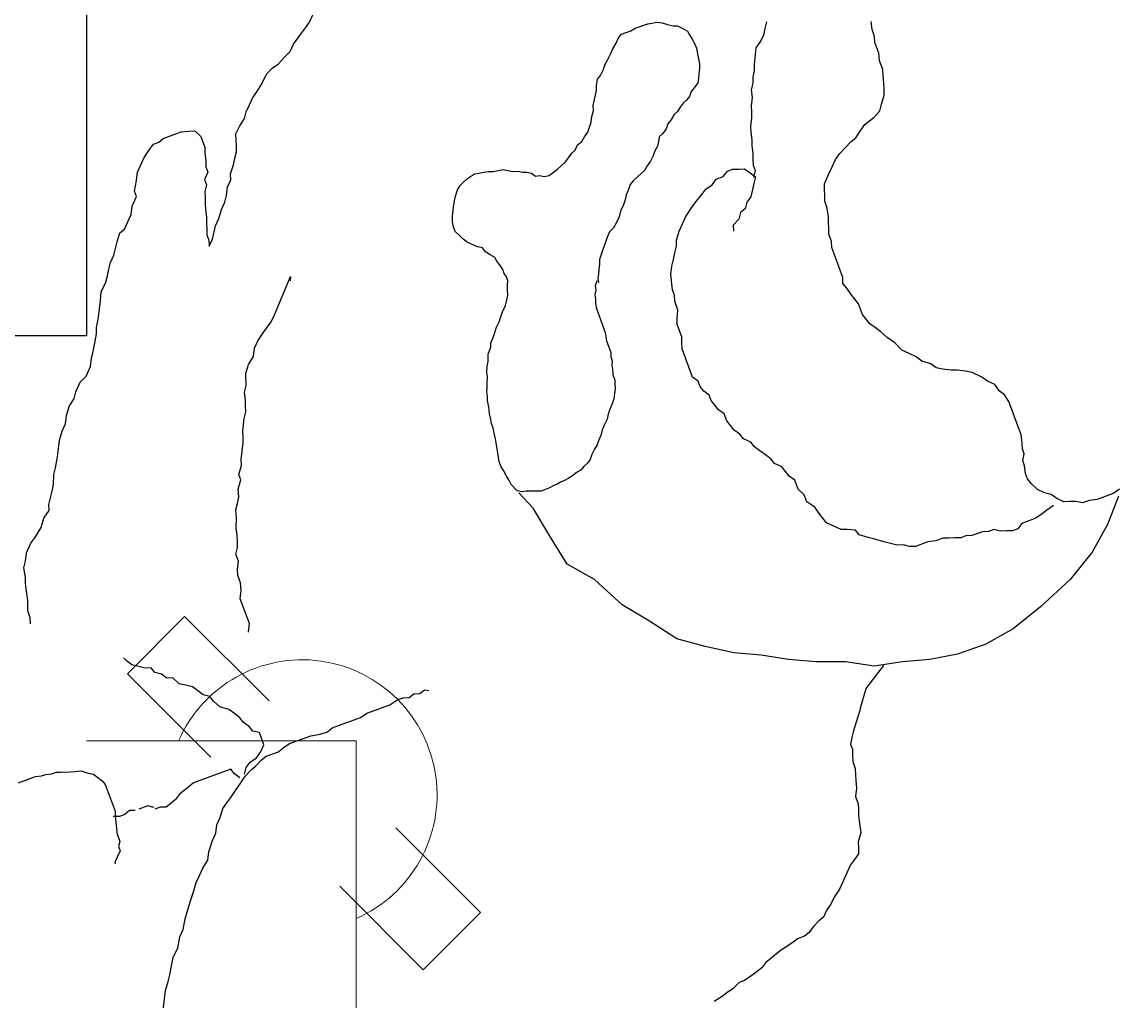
# Model space of a CAD drawing. Header units: millimetres. Extents: x 33350 to 35310, y -217097 to -211540.
# Drawn here: x 33736.11 to 33776.79, y -213993.74 to -213957.46 of the extents above; entities that cross this region are included whole.
import ezdxf
from ezdxf.enums import TextEntityAlignment as Align

# ---------------------------------------------------------------- set-up
doc = ezdxf.new("R2010")
doc.units = ezdxf.units.MM
doc.header["$LTSCALE"] = 60
doc.header["$MEASUREMENT"] = 0
doc.linetypes.add('DASHED', pattern=[0.75, 0.5, -0.25])
doc.linetypes.add('HIDDEN', pattern=[0.375, 0.25, -0.125])
for name, color, linetype, lineweight in [('-DWG_ANA', 7, 'Continuous', 0), ('-DWG_DETAY1', 7, 'Continuous', 25), ('-DWG_DETAY2', 7, 'Continuous', 15), ('NO', 7, 'Continuous', 0), ('PLAN', 253, 'Continuous', 0)]:
    doc.layers.add(name, color=color, linetype=linetype, lineweight=lineweight)
doc.layers.add('BL-H', color=210, linetype='Continuous')
doc.styles.add('ROMANS', font='ROMANSTW.SHX', dxfattribs={"width": 0.8})

# ---------------------------------------------------------------- blocks, each defined once
blk = doc.blocks.new('amk200')
at = {"layer": '-DWG_ANA', "color": 0}
blk.add_lwpolyline([(0, -5), (0, -6), (0, -15), (50, -15), (50, -6), (50, -5)], dxfattribs=at)
at = {"layer": '-DWG_DETAY2', "color": 0, "linetype": 'HIDDEN'}
for points in [[(49.391, -9.609), (52.485, -6.515), (54.607, -8.636), (51.474, -11.768)], [(44.609, -14.391), (41.515, -17.485), (43.636, -19.607), (46.768, -16.474)]]:
    blk.add_lwpolyline(points, dxfattribs=at)
at = {"layer": '-DWG_DETAY2', "color": 0}
blk.add_arc((48, -13), 5, 203.5782, 66.4218, dxfattribs=at)
at = {"layer": 'NO', "linetype": 'Continuous', "style": 'ROMANS', "width": 0.8}
blk.add_attdef('NO', text='', height=10, dxfattribs=at).set_placement((25, -28), align=Align.MIDDLE)
blk = doc.blocks.new('T_C')
at = {"layer": '-DWG_DETAY1', "color": 0, "linetype": 'DASHED'}
for p, q in [((5, -4), (5, 12)), ((45, 12), (45, -4))]:
    blk.add_line(p, q, dxfattribs=at)
at = {"layer": '-DWG_DETAY1', "color": 0, "linetype": 'Continuous'}
blk.add_line((45, -4), (5, -4), dxfattribs=at)
blk = doc.blocks.new('TM4198R')
at = {"layer": 'PLAN', "color": 0, "linetype": 'Continuous'}
blk.add_blockref('T_C', (140, -81), dxfattribs=at)
at = {"layer": 'NO', "linetype": 'Continuous', "style": 'ROMANS', "width": 0.8}
blk.add_attdef('NO', text='', height=10, dxfattribs=at).set_placement((168, -66), align=Align.MIDDLE)
blk = doc.blocks.new('İNSAN-1')
for p, q in [((-8.893, 30.385), (-9.95, 29.979)), ((-8.803, 30.191), (-9.02, 29.6)), ((-8.641, 30.429), (-8.803, 30.191)), ((-9.95, 29.979), (-10.967, 29.41)), ((-10.967, 29.41), (-11.983, 28.597)), ((-9.051, 29.314), (-9.148, 29.051)), ((-9.02, 29.6), (-9.051, 29.314)), ((-9.148, 29.051), (-9.089, 28.806)), ((-11.983, 28.597), (-12.999, 27.5)), ((-9.096, 28.585), (-9.102, 28.364)), ((-9.089, 28.806), (-9.096, 28.585)), ((-9.102, 28.364), (-8.978, 28.095)), ((-8.978, 28.095), (-8.829, 27.891)), ((-9.41, 27.732), (-9.548, 27.56)), ((-9.247, 27.971), (-9.41, 27.732)), ((-8.829, 27.891), (-8.771, 27.646)), ((-12.999, 27.5), (-13.812, 26.484)), ((-9.71, 27.321), (-9.903, 26.797)), ((-9.548, 27.56), (-9.71, 27.321)), ((-8.771, 27.646), (-8.646, 27.377)), ((-8.646, 27.377), (-8.432, 27.149)), ((-8.432, 27.149), (-8.259, 27.011)), ((-8.259, 27.011), (-8.062, 26.938)), ((-8.062, 26.938), (-7.776, 26.907)), ((-7.776, 26.907), (-7.579, 26.835)), ((-7.579, 26.835), (-7.333, 26.893)), ((-7.333, 26.893), (-7.136, 26.821)), ((-13.812, 26.484), (-14.381, 25.469)), ((-10.179, 26.451), (-10.186, 26.23)), ((-10.107, 26.648), (-10.179, 26.451)), ((-9.903, 26.797), (-10.107, 26.648)), ((-7.136, 26.821), (-6.915, 26.814)), ((-6.915, 26.814), (-6.629, 26.783)), ((-6.629, 26.783), (-5.382, 26.324)), ((-10.186, 26.23), (-10.193, 26.009)), ((-5.382, 26.324), (-5.143, 26.162)), ((-5.143, 26.162), (-4.995, 25.958)), ((-10.134, 25.764), (-10.207, 25.567)), ((-10.193, 26.009), (-10.134, 25.764)), ((-4.995, 25.958), (-4.756, 25.796)), ((-4.756, 25.796), (-4.632, 25.526)), ((-14.381, 25.469), (-14.747, 24.412)), ((-10.213, 25.346), (-10.358, 24.953)), ((-10.207, 25.567), (-10.213, 25.346)), ((-4.632, 25.526), (-4.483, 25.323)), ((-4.483, 25.323), (-4.317, 24.964)), ((-10.358, 24.953), (-10.365, 24.732)), ((-4.317, 24.964), (-4.258, 24.719)), ((-14.747, 24.412), (-14.951, 23.396)), ((-10.438, 24.535), (-10.444, 24.314)), ((-10.365, 24.732), (-10.438, 24.535)), ((-4.258, 24.719), (-4.224, 24.408)), ((-4.224, 24.408), (-4.23, 24.187)), ((-10.451, 24.093), (-10.458, 23.872)), ((-10.444, 24.314), (-10.451, 24.093)), ((-4.23, 24.187), (-4.196, 23.876)), ((-10.555, 23.61), (-10.586, 23.323)), ((-10.458, 23.872), (-10.555, 23.61)), ((-4.196, 23.876), (-4.137, 23.631)), ((-4.137, 23.631), (-3.988, 23.427)), ((-14.951, 23.396), (-15.032, 22.381)), ((-10.586, 23.323), (-10.755, 22.864)), ((-3.988, 23.427), (-3.888, 23.092)), ((-10.755, 22.864), (-10.761, 22.643)), ((-3.888, 23.092), (-3.739, 22.889)), ((-3.739, 22.889), (-3.615, 22.619)), ((-15.032, 22.381), (-15.194, 21.324)), ((-10.761, 22.643), (-10.703, 22.398)), ((-10.703, 22.398), (-10.709, 22.177)), ((-3.615, 22.619), (-3.491, 22.35)), ((-10.709, 22.177), (-10.651, 21.932)), ((-3.491, 22.35), (-3.211, 22.098)), ((-3.211, 22.098), (-3.021, 21.805)), ((-16.018, 21.033), (-15.175, 21.688)), ((-10.651, 21.932), (-10.592, 21.686)), ((-10.592, 21.686), (-10.491, 21.352)), ((-3.021, 21.805), (-2.806, 21.577)), ((-2.806, 21.577), (-2.658, 21.373)), ((5.38, 21.543), (5.625, 21.602)), ((5.625, 21.602), (5.96, 21.702)), ((5.96, 21.702), (6.181, 21.695)), ((6.181, 21.695), (6.402, 21.688)), ((6.402, 21.688), (6.689, 21.657)), ((6.689, 21.657), (6.91, 21.65)), ((6.91, 21.65), (7.238, 21.529)), ((-15.194, 21.324), (-15.032, 20.268)), ((-10.491, 21.352), (-10.433, 21.106)), ((-2.658, 21.373), (-2.509, 21.169)), ((-2.509, 21.169), (-2.164, 20.893)), ((4.876, 20.984), (5.014, 21.156)), ((5.014, 21.156), (5.152, 21.329)), ((5.152, 21.329), (5.38, 21.543)), ((7.238, 21.529), (7.525, 21.498)), ((7.525, 21.498), (7.919, 21.353)), ((7.919, 21.353), (8.14, 21.346)), ((8.14, 21.346), (8.402, 21.25)), ((8.402, 21.25), (8.689, 21.219)), ((-22.15, 20.75), (-22.353, 20.601)), ((-21.929, 20.743), (-22.15, 20.75)), ((-21.373, 20.836), (-21.708, 20.736)), ((-21.02, 20.781), (-21.373, 20.836)), ((-20.733, 20.75), (-21.02, 20.781)), ((-20.512, 20.743), (-20.733, 20.75)), ((-16.753, 20.816), (-17.597, 20.564)), ((-16.741, 20.818), (-16.018, 21.033)), ((-10.433, 21.106), (-10.332, 20.771)), ((-10.332, 20.771), (-10.16, 20.633)), ((-2.164, 20.893), (-1.77, 20.748)), ((-1.77, 20.748), (-1.597, 20.61)), ((4.379, 20.645), (4.672, 20.835)), ((4.672, 20.835), (4.876, 20.984)), ((-22.557, 20.453), (-22.826, 20.328)), ((-22.353, 20.601), (-22.557, 20.453)), ((-21.708, 20.736), (-21.929, 20.743)), ((-20.291, 20.736), (-20.512, 20.743)), ((-20.029, 20.64), (-20.291, 20.736)), ((-19.718, 20.674), (-20.029, 20.64)), ((-19.431, 20.643), (-19.718, 20.674)), ((-19.21, 20.636), (-19.431, 20.643)), ((-18.989, 20.629), (-19.21, 20.636)), ((-18.727, 20.533), (-18.989, 20.629)), ((-18.506, 20.526), (-18.727, 20.533)), ((-18.284, 20.519), (-18.506, 20.526)), ((-18.088, 20.446), (-18.284, 20.519)), ((-17.842, 20.505), (-18.088, 20.446)), ((-17.597, 20.564), (-17.842, 20.505)), ((-10.16, 20.633), (-10.125, 20.323)), ((-1.597, 20.61), (-1.424, 20.472)), ((-1.424, 20.472), (-1.186, 20.31)), ((4.013, 20.258), (4.241, 20.472)), ((4.241, 20.472), (4.379, 20.645)), ((-23.455, 20.038), (-23.749, 19.848)), ((-23.186, 20.163), (-23.455, 20.038)), ((-22.826, 20.328), (-23.186, 20.163)), ((-15.032, 20.268), (-15.032, 19.171)), ((-10.125, 20.323), (-10.132, 20.102)), ((-10.132, 20.102), (-10.007, 19.832)), ((-1.186, 20.31), (-1.013, 20.172)), ((-1.013, 20.172), (-0.792, 20.165)), ((-0.792, 20.165), (0.324, 19.754)), ((3.581, 19.896), (3.785, 20.044)), ((3.785, 20.044), (4.013, 20.258)), ((-24.222, 19.576), (-24.491, 19.451)), ((-24.018, 19.724), (-24.222, 19.576)), ((-23.749, 19.848), (-24.018, 19.724)), ((-10.007, 19.832), (-9.883, 19.563)), ((-9.883, 19.563), (-9.71, 19.425)), ((0.324, 19.754), (0.545, 19.747)), ((0.545, 19.747), (0.808, 19.65)), ((0.808, 19.65), (1.029, 19.643)), ((1.029, 19.643), (1.25, 19.637)), ((1.25, 19.637), (1.471, 19.63)), ((1.471, 19.63), (1.823, 19.575)), ((1.823, 19.575), (2.02, 19.502)), ((2.683, 19.481), (3.042, 19.647)), ((3.042, 19.647), (3.312, 19.771)), ((3.312, 19.771), (3.581, 19.896)), ((-24.629, 19.279), (-24.857, 19.065)), ((-24.491, 19.451), (-24.629, 19.279)), ((-15.032, 19.171), (-14.951, 18.155)), ((-9.71, 19.425), (-9.537, 19.287)), ((-9.537, 19.287), (-9.299, 19.125)), ((-9.299, 19.125), (-9.109, 18.831)), ((2.02, 19.502), (2.241, 19.495)), ((2.241, 19.495), (2.462, 19.488)), ((2.462, 19.488), (2.683, 19.481)), ((-25.199, 18.743), (-25.295, 18.481)), ((-25.061, 18.916), (-25.199, 18.743)), ((-24.857, 19.065), (-25.061, 18.916)), ((-9.109, 18.831), (-8.846, 18.735)), ((-8.846, 18.735), (-8.632, 18.507)), ((-25.433, 18.308), (-25.596, 18.07)), ((-25.295, 18.481), (-25.433, 18.308)), ((-8.632, 18.507), (-8.304, 18.386)), ((-8.304, 18.386), (-8.155, 18.182)), ((-25.596, 18.07), (-25.758, 17.832)), ((-14.951, 18.155), (-14.788, 17.139)), ((-8.155, 18.182), (-7.982, 18.044)), ((-7.982, 18.044), (-7.81, 17.906)), ((-7.81, 17.906), (-7.685, 17.637)), ((-25.896, 17.659), (-26.034, 17.487)), ((-25.758, 17.832), (-25.896, 17.659)), ((-7.685, 17.637), (-7.512, 17.499)), ((-7.512, 17.499), (-7.364, 17.295)), ((-26.376, 17.165), (-26.514, 16.993)), ((-26.172, 17.314), (-26.376, 17.165)), ((-26.034, 17.487), (-26.172, 17.314)), ((-14.788, 17.139), (-14.707, 16.123)), ((-7.364, 17.295), (-7.215, 17.091)), ((-7.215, 17.091), (-7.067, 16.887)), ((7.717, 16.958), (7.921, 17.106)), ((7.921, 17.106), (8.19, 17.231)), ((8.19, 17.231), (8.435, 17.289)), ((8.435, 17.289), (8.68, 17.348)), ((-26.676, 16.755), (-26.838, 16.516)), ((-26.514, 16.993), (-26.676, 16.755)), ((-7.067, 16.887), (-6.894, 16.749)), ((-6.894, 16.749), (-6.769, 16.48)), ((2.201, 16.754), (1.997, 16.605)), ((2.691, 16.871), (2.201, 16.754)), ((2.936, 16.93), (2.691, 16.871)), ((2.912, 16.864), (3.157, 16.923)), ((3.085, 16.726), (2.936, 16.93)), ((3.234, 16.522), (3.085, 16.726)), ((3.157, 16.923), (3.354, 16.85)), ((3.354, 16.85), (3.575, 16.844)), ((3.575, 16.844), (3.797, 16.837)), ((3.797, 16.837), (4.083, 16.806)), ((4.083, 16.806), (4.304, 16.799)), ((4.304, 16.799), (4.591, 16.768)), ((4.591, 16.768), (4.812, 16.761)), ((4.812, 16.761), (5.123, 16.795)), ((5.123, 16.795), (5.344, 16.788)), ((5.344, 16.788), (5.565, 16.782)), ((5.565, 16.782), (5.876, 16.816)), ((5.876, 16.816), (6.163, 16.785)), ((6.163, 16.785), (6.408, 16.844)), ((6.408, 16.844), (6.629, 16.837)), ((6.629, 16.837), (6.874, 16.896)), ((6.874, 16.896), (7.095, 16.889)), ((7.095, 16.889), (7.717, 16.958)), ((-26.911, 16.32), (-27.139, 16.105)), ((-26.838, 16.516), (-26.911, 16.32)), ((-6.769, 16.48), (-6.597, 16.342)), ((-6.597, 16.342), (-6.448, 16.138)), ((1.369, 16.315), (1.141, 16.101)), ((1.614, 16.374), (1.369, 16.315)), ((1.752, 16.546), (1.614, 16.374)), ((1.997, 16.605), (1.752, 16.546)), ((3.22, 16.08), (3.227, 16.301)), ((3.227, 16.301), (3.234, 16.522)), ((-27.301, 15.867), (-27.439, 15.695)), ((-27.139, 16.105), (-27.301, 15.867)), ((-14.707, 16.123), (-14.463, 15.067)), ((-6.448, 16.138), (-6.275, 16)), ((-6.275, 16), (-6.102, 15.862)), ((1.141, 16.101), (0.92, 16.108)), ((2.944, 15.735), (3.148, 15.884)), ((3.148, 15.884), (3.22, 16.08)), ((-27.439, 15.695), (-27.626, 15.391)), ((-6.102, 15.862), (-5.84, 15.765)), ((-5.84, 15.765), (-5.691, 15.562)), ((-5.691, 15.562), (-5.519, 15.424)), ((2.643, 15.324), (2.847, 15.473)), ((2.847, 15.473), (2.944, 15.735)), ((-14.463, 15.067), (-14.178, 14.011)), ((-5.519, 15.424), (-5.346, 15.286)), ((-5.346, 15.286), (-5.149, 15.213)), ((-5.149, 15.213), (-5, 15.009)), ((2.278, 14.938), (2.481, 15.086)), ((2.481, 15.086), (2.643, 15.324)), ((-5, 15.009), (-4.827, 14.871)), ((-4.827, 14.871), (-4.631, 14.799)), ((-4.631, 14.799), (-4.482, 14.595)), ((1.756, 14.534), (1.96, 14.682)), ((1.96, 14.682), (2.278, 14.938)), ((6.238, 14.655), (6.098, 14.543)), ((6.417, 14.785), (6.238, 14.655)), ((6.592, 14.818), (6.417, 14.785)), ((6.758, 14.823), (6.592, 14.818)), ((6.962, 14.846), (6.758, 14.823)), ((7.127, 14.85), (6.962, 14.846)), ((7.311, 14.816), (7.127, 14.85)), ((7.494, 14.781), (7.311, 14.816)), ((7.706, 14.735), (7.494, 14.781)), ((7.85, 14.682), (7.706, 14.735)), ((8.041, 14.579), (7.85, 14.682)), ((-4.482, 14.595), (-3.432, 14.209)), ((1.193, 14.219), (1.463, 14.344)), ((1.463, 14.344), (1.756, 14.534)), ((5.662, 14.246), (5.523, 14.134)), ((5.773, 14.368), (5.662, 14.246)), ((5.912, 14.481), (5.773, 14.368)), ((6.098, 14.543), (5.912, 14.481)), ((8.204, 14.487), (8.041, 14.579)), ((8.337, 14.405), (8.204, 14.487)), ((8.439, 14.237), (8.337, 14.405)), ((8.53, 14.04), (8.439, 14.237)), ((-14.178, 14.011), (-13.528, 12.995)), ((-3.432, 14.209), (-3.211, 14.202)), ((-3.211, 14.202), (-2.99, 14.195)), ((-2.99, 14.195), (-2.53, 14.026)), ((-2.53, 14.026), (-2.309, 14.019)), ((-2.309, 14.019), (-1.998, 14.053)), ((-1.998, 14.053), (-1.67, 13.932)), ((-1.67, 13.932), (-1.449, 13.926)), ((-1.449, 13.926), (-1.252, 13.853)), ((-1.252, 13.853), (-0.679, 13.791)), ((-0.368, 13.826), (-0.123, 13.884)), ((-0.123, 13.884), (0.123, 13.943)), ((0.123, 13.943), (0.368, 14.002)), ((0.368, 14.002), (0.589, 13.995)), ((0.589, 13.995), (0.924, 14.095)), ((0.924, 14.095), (1.193, 14.219)), ((5.244, 13.909), (5.036, 13.79)), ((5.354, 14.032), (5.244, 13.909)), ((5.523, 14.134), (5.354, 14.032)), ((8.534, 13.875), (8.53, 14.04)), ((8.586, 13.66), (8.534, 13.875)), ((-0.679, 13.791), (-0.368, 13.826)), ((4.532, 13.485), (4.421, 13.362)), ((4.71, 13.615), (4.532, 13.485)), ((4.897, 13.677), (4.71, 13.615)), ((5.036, 13.79), (4.897, 13.677)), ((8.648, 13.473), (8.586, 13.66)), ((8.671, 13.269), (8.648, 13.473)), ((3.518, 13.041), (3.339, 12.911)), ((3.715, 13.132), (3.518, 13.041)), ((3.901, 13.194), (3.715, 13.132)), ((4.069, 13.296), (3.901, 13.194)), ((4.245, 13.329), (4.069, 13.296)), ((4.421, 13.362), (4.245, 13.329)), ((8.612, 12.931), (8.636, 13.085)), ((8.636, 13.085), (8.671, 13.269)), ((-13.528, 12.995), (-12.918, 11.979)), ((3.06, 12.686), (2.95, 12.564)), ((3.171, 12.809), (3.06, 12.686)), ((3.339, 12.911), (3.171, 12.809)), ((8.442, 12.47), (8.612, 12.931)), ((2.463, 12.22), (2.266, 12.129)), ((2.65, 12.282), (2.463, 12.22)), ((2.789, 12.394), (2.65, 12.282)), ((2.95, 12.564), (2.789, 12.394)), ((8.223, 11.963), (8.35, 12.308)), ((8.35, 12.308), (8.442, 12.47)), ((-12.918, 11.979), (-11.983, 10.963)), ((1.452, 11.873), (1.216, 11.764)), ((1.668, 11.924), (1.452, 11.873)), ((1.904, 12.033), (1.668, 11.924)), ((2.09, 12.095), (1.904, 12.033)), ((2.266, 12.129), (2.09, 12.095)), ((7.886, 11.76), (8.083, 11.851)), ((8.083, 11.851), (8.223, 11.963)), ((-6.038, 11.427), (-6.235, 11.336)), ((-5.862, 11.46), (-6.038, 11.427)), ((-5.676, 11.522), (-5.862, 11.46)), ((-5.479, 11.613), (-5.676, 11.522)), ((-5.292, 11.675), (-5.479, 11.613)), ((-5.088, 11.698), (-5.292, 11.675)), ((-4.912, 11.731), (-5.088, 11.698)), ((-4.757, 11.707), (-4.912, 11.731)), ((-4.592, 11.712), (-4.757, 11.707)), ((-4.39, 11.637), (-4.592, 11.712)), ((-4.196, 11.631), (-4.39, 11.637)), ((-4.042, 11.607), (-4.196, 11.631)), ((-3.877, 11.612), (-4.042, 11.607)), ((-3.733, 11.559), (-3.877, 11.612)), ((-3.567, 11.563), (-3.733, 11.559)), ((-3.135, 11.404), (-3.567, 11.563)), ((-2.981, 11.38), (-3.135, 11.404)), ((0.661, 11.412), (0.475, 11.35)), ((0.898, 11.521), (0.661, 11.412)), ((1.048, 11.662), (0.898, 11.521)), ((1.216, 11.764), (1.048, 11.662)), ((7.117, 11.357), (7.285, 11.458)), ((7.285, 11.458), (7.482, 11.549)), ((7.482, 11.549), (7.679, 11.64)), ((7.679, 11.64), (7.886, 11.76)), ((-6.991, 11.058), (-7.159, 10.957)), ((-6.805, 11.12), (-6.991, 11.058)), ((-6.608, 11.211), (-6.805, 11.12)), ((-6.432, 11.245), (-6.608, 11.211)), ((-6.235, 11.336), (-6.432, 11.245)), ((-2.826, 11.356), (-2.981, 11.38)), ((-1.904, 11.016), (-2.826, 11.356)), ((-1.75, 10.992), (-1.904, 11.016)), ((-1.585, 10.997), (-1.75, 10.992)), ((-1.43, 10.972), (-1.585, 10.997)), ((-1.254, 11.006), (-1.43, 10.972)), ((-1.1, 10.982), (-1.254, 11.006)), ((-0.913, 11.044), (-1.1, 10.982)), ((-0.834, 11.08), (-0.989, 11.104)), ((-0.659, 11.113), (-0.834, 11.08)), ((-0.493, 11.118), (-0.659, 11.113)), ((-0.289, 11.141), (-0.493, 11.118)), ((-0.124, 11.145), (-0.289, 11.141)), ((0.063, 11.207), (-0.124, 11.145)), ((0.249, 11.27), (0.063, 11.207)), ((0.475, 11.35), (0.249, 11.27)), ((5.754, 10.943), (5.969, 10.994)), ((5.969, 10.994), (6.145, 11.028)), ((6.145, 11.028), (6.31, 11.032)), ((6.31, 11.032), (6.554, 11.073)), ((6.554, 11.073), (6.694, 11.185)), ((6.694, 11.185), (6.891, 11.276)), ((6.891, 11.276), (7.117, 11.357)), ((-11.983, 10.963), (-11.414, 9.948)), ((-7.682, 10.692), (-7.793, 10.569)), ((-7.543, 10.804), (-7.682, 10.692)), ((-7.356, 10.866), (-7.543, 10.804)), ((-7.159, 10.957), (-7.356, 10.866)), ((4.245, 10.485), (4.413, 10.587)), ((4.413, 10.587), (4.592, 10.717)), ((4.592, 10.717), (4.965, 10.841)), ((4.965, 10.841), (5.169, 10.864)), ((5.169, 10.864), (5.384, 10.916)), ((5.384, 10.916), (5.578, 10.909)), ((5.578, 10.909), (5.754, 10.943)), ((-8.024, 10.295), (-8.146, 10.143)), ((-7.932, 10.457), (-8.024, 10.295)), ((-7.793, 10.569), (-7.932, 10.457)), ((3.816, 10.12), (3.927, 10.243)), ((3.927, 10.243), (4.124, 10.334)), ((4.124, 10.334), (4.245, 10.485)), ((-11.414, 9.948), (-10.357, 9.297)), ((-8.32, 9.848), (-8.373, 9.704)), ((-8.238, 9.981), (-8.32, 9.848)), ((-8.146, 10.143), (-8.238, 9.981)), ((3.337, 9.708), (3.498, 9.878)), ((3.498, 9.878), (3.637, 9.99)), ((3.637, 9.99), (3.816, 10.12)), ((-8.508, 9.426), (-8.589, 9.293)), ((-8.455, 9.57), (-8.508, 9.426)), ((-8.373, 9.704), (-8.455, 9.57)), ((2.984, 9.282), (3.106, 9.434)), ((3.106, 9.434), (3.227, 9.585)), ((3.227, 9.585), (3.337, 9.708)), ((-10.357, 9.297), (-9.341, 8.688)), ((-8.706, 8.976), (-8.712, 8.783)), ((-8.589, 9.293), (-8.706, 8.976)), ((2.95, 9.099), (2.984, 9.282)), ((2.983, 8.923), (2.95, 9.099)), ((-9.341, 8.688), (-8.771, 8.16)), ((-8.707, 8.617), (-8.713, 8.423)), ((-8.712, 8.783), (-8.707, 8.617)), ((2.959, 8.768), (2.983, 8.923)), ((3.071, 8.629), (2.959, 8.768)), ((3.104, 8.453), (3.071, 8.629)), ((-8.713, 8.423), (-8.737, 8.269)), ((-8.737, 8.269), (-8.704, 8.093)), ((3.109, 8.288), (3.104, 8.453)), ((3.142, 8.112), (3.109, 8.288)), ((-8.704, 8.093), (-8.458, 7.872)), ((-8.458, 7.872), (-8.296, 7.78)), ((-8.296, 7.78), (-8.134, 7.687)), ((-1.618, 7.707), (-1.442, 7.741)), ((-1.442, 7.741), (-1.248, 7.735)), ((-1.248, 7.735), (-1.083, 7.739)), ((-1.083, 7.739), (-0.918, 7.744)), ((-0.918, 7.744), (-0.774, 7.691)), ((3.136, 7.919), (3.142, 8.112)), ((3.203, 7.567), (3.136, 7.919)), ((-8.134, 7.687), (-7.943, 7.584)), ((-7.943, 7.584), (-7.781, 7.492)), ((-7.781, 7.492), (-7.608, 7.428)), ((-7.608, 7.428), (-7.299, 7.38)), ((-7.299, 7.38), (-7.144, 7.355)), ((-7.144, 7.355), (-6.777, 7.286)), ((-2.826, 7.27), (-2.639, 7.332)), ((-2.639, 7.332), (-2.442, 7.423)), ((-2.442, 7.423), (-2.256, 7.485)), ((-2.256, 7.485), (-2.07, 7.547)), ((-2.07, 7.547), (-1.833, 7.656)), ((-1.833, 7.656), (-1.618, 7.707)), ((-0.774, 7.691), (-0.64, 7.609)), ((-0.64, 7.609), (-0.496, 7.556)), ((-0.496, 7.556), (-0.363, 7.474)), ((-0.363, 7.474), (-0.183, 7.342)), ((-0.183, 7.342), (-0.049, 7.261)), ((3.134, 7.2), (3.169, 7.384)), ((3.169, 7.384), (3.203, 7.567)), ((-6.777, 7.286), (-6.565, 7.24)), ((-6.565, 7.24), (-6.382, 7.206)), ((-6.382, 7.206), (-6.209, 7.142)), ((-6.209, 7.142), (-6.054, 7.118)), ((-6.054, 7.118), (-5.842, 7.072)), ((-5.842, 7.072), (-5.687, 7.048)), ((-5.687, 7.048), (-5.533, 7.024)), ((-5.533, 7.024), (-5.349, 6.989)), ((-5.349, 6.989), (-5.184, 6.994)), ((-5.184, 6.994), (-5.03, 6.969)), ((-5.03, 6.969), (-4.864, 6.974)), ((-4.864, 6.974), (-4.699, 6.978)), ((-4.699, 6.978), (-4.466, 6.991)), ((-4.466, 6.991), (-4.311, 6.966)), ((-4.311, 6.966), (-4.078, 6.979)), ((-4.078, 6.979), (-3.902, 7.012)), ((-3.902, 7.012), (-3.64, 7.013)), ((-3.64, 7.013), (-3.374, 7.112)), ((-3.374, 7.112), (-3.209, 7.116)), ((-3.209, 7.116), (-3.012, 7.207)), ((-3.012, 7.207), (-2.826, 7.27)), ((-0.049, 7.261), (0.052, 7.093)), ((0.052, 7.093), (0.154, 6.924)), ((0.154, 6.924), (0.306, 6.803)), ((3.104, 6.852), (3.138, 7.035)), ((3.138, 7.035), (3.134, 7.2)), ((0.306, 6.803), (0.339, 6.627)), ((0.339, 6.627), (0.43, 6.43)), ((2.881, 6.247), (3.045, 6.514)), ((3.045, 6.514), (3.069, 6.669)), ((3.069, 6.669), (3.104, 6.852)), ((0.43, 6.43), (0.521, 6.234)), ((0.521, 6.234), (0.633, 6.094)), ((2.62, 5.984), (2.77, 6.125)), ((2.77, 6.125), (2.881, 6.247)), ((0.633, 6.094), (0.774, 5.944)), ((0.774, 5.944), (0.915, 5.794)), ((0.915, 5.794), (1.088, 5.731)), ((1.088, 5.731), (1.272, 5.696)), ((1.272, 5.696), (1.437, 5.7)), ((1.437, 5.7), (1.602, 5.705)), ((1.602, 5.705), (1.807, 5.728)), ((1.807, 5.728), (2.051, 5.769)), ((2.051, 5.769), (2.226, 5.802)), ((2.226, 5.802), (2.452, 5.882)), ((2.452, 5.882), (2.62, 5.984)), ((-16.219, 4.264), (-16.212, 4.485)), ((-16.212, 4.485), (-16.074, 4.657)), ((-16.074, 4.657), (-16.091, 4.813)), ((-16.364, 3.87), (-16.357, 4.091)), ((-16.357, 4.091), (-16.219, 4.264)), ((-16.623, 3.369), (-16.436, 3.673)), ((-16.436, 3.673), (-16.364, 3.87)), ((-16.937, 2.516), (-16.623, 3.369)), ((-17.099, 2.278), (-16.937, 2.516)), ((-17.485, 1.229), (-17.099, 2.278)), ((-17.623, 1.056), (-17.485, 1.229)), ((-17.72, 0.793), (-17.623, 1.056)), ((-18.065, -0.346), (-17.775, 0.441)), ((-17.775, 0.441), (-17.72, 0.793)), ((8.666, 0.392), (8.935, 0.516)), ((7.851, -0.202), (8.259, 0.095)), ((8.259, 0.095), (8.462, 0.243)), ((8.462, 0.243), (8.666, 0.392)), ((-18.227, -0.584), (-18.065, -0.346)), ((-2.172, -0.907), (-0.76, -0.31)), ((-0.76, -0.31), (-0.915, -0.327)), ((7.354, -0.54), (7.582, -0.326)), ((7.582, -0.326), (7.851, -0.202)), ((-18.534, -1.216), (-18.365, -0.757)), ((-18.365, -0.757), (-18.227, -0.584)), ((6.964, -0.993), (7.126, -0.755)), ((7.126, -0.755), (7.354, -0.54)), ((-18.672, -1.389), (-18.534, -1.216)), ((-2.849, -1.329), (-2.442, -1.032)), ((-2.442, -1.032), (-2.172, -0.907)), ((6.377, -1.373), (6.736, -1.207)), ((6.736, -1.207), (6.964, -0.993)), ((-19.038, -1.775), (-18.9, -1.603)), ((-18.9, -1.603), (-18.672, -1.389)), ((-18.752, -1.807), (-18.589, -1.568)), ((-18.589, -1.568), (-18.386, -1.42)), ((-18.386, -1.42), (-18.116, -1.295)), ((-18.116, -1.295), (-17.657, -1.465)), ((-17.657, -1.465), (-17.598, -1.71)), ((-3.412, -1.643), (-3.143, -1.519)), ((-3.143, -1.519), (-2.849, -1.329)), ((5.879, -1.711), (6.083, -1.563)), ((6.083, -1.563), (6.377, -1.373)), ((-19.56, -2.179), (-19.266, -1.99)), ((-19.266, -1.99), (-19.038, -1.775)), ((-19.201, -2.014), (-18.955, -1.955)), ((-18.955, -1.955), (-18.752, -1.807)), ((-17.598, -1.71), (-17.425, -1.848)), ((-17.425, -1.848), (-17.277, -2.052)), ((-13.93, -1.868), (-13.619, -1.834)), ((-13.619, -1.834), (-12.7, -2.172)), ((-6.479, -2.078), (-6.013, -2.026)), ((-6.013, -2.026), (-5.768, -1.968)), ((-5.768, -1.968), (-5.547, -1.974)), ((-5.547, -1.974), (-5.325, -1.981)), ((-5.325, -1.981), (-5.039, -2.012)), ((-5.039, -2.012), (-4.794, -1.954)), ((-4.794, -1.954), (-4.351, -1.967)), ((-4.351, -1.967), (-4.016, -1.867)), ((-4.016, -1.867), (-3.723, -1.677)), ((-3.723, -1.677), (-3.412, -1.643)), ((4.802, -2.208), (5.095, -2.018)), ((5.095, -2.018), (5.341, -1.96)), ((5.341, -1.96), (5.61, -1.835)), ((5.61, -1.835), (5.879, -1.711)), ((-20.057, -2.518), (-19.763, -2.328)), ((-19.763, -2.328), (-19.56, -2.179)), ((-19.339, -2.186), (-19.19, -2.39)), ((-19.19, -2.39), (-19.017, -2.528)), ((-17.277, -2.052), (-17.104, -2.19)), ((-17.104, -2.19), (-16.955, -2.393)), ((-16.955, -2.393), (-16.807, -2.597)), ((-12.7, -2.172), (-12.389, -2.137)), ((-12.389, -2.137), (-12.102, -2.168)), ((-12.102, -2.168), (-11.84, -2.265)), ((-11.84, -2.265), (-11.619, -2.272)), ((-11.619, -2.272), (-11.308, -2.237)), ((-11.308, -2.237), (-11.045, -2.334)), ((-11.045, -2.334), (-10.8, -2.275)), ((-10.8, -2.275), (-10.579, -2.282)), ((-10.579, -2.282), (-10.358, -2.289)), ((-10.358, -2.289), (-10.071, -2.32)), ((-10.071, -2.32), (-9.695, -2.31)), ((-9.695, -2.31), (-9.408, -2.341)), ((-9.408, -2.341), (-9.163, -2.282)), ((-9.163, -2.282), (-8.918, -2.223)), ((-8.918, -2.223), (-8.631, -2.254)), ((-8.631, -2.254), (-8.296, -2.154)), ((-8.296, -2.154), (-8.099, -2.227)), ((-8.099, -2.227), (-7.764, -2.127)), ((-7.764, -2.127), (-7.543, -2.134)), ((-7.543, -2.134), (-6.921, -2.064)), ((-6.921, -2.064), (-6.7, -2.071)), ((-6.7, -2.071), (-6.479, -2.078)), ((3.044, -2.53), (3.379, -2.429)), ((3.379, -2.429), (3.624, -2.371)), ((3.624, -2.371), (3.869, -2.312)), ((3.869, -2.312), (4.09, -2.319)), ((4.09, -2.319), (4.312, -2.326)), ((4.312, -2.326), (4.533, -2.333)), ((4.533, -2.333), (4.802, -2.208)), ((-20.799, -2.915), (-20.464, -2.815)), ((-20.464, -2.815), (-20.261, -2.666)), ((-20.261, -2.666), (-20.057, -2.518)), ((-19.017, -2.528), (-19.524, -3.906)), ((-16.807, -2.597), (-16.706, -2.932)), ((1.728, -2.865), (1.997, -2.74)), ((1.997, -2.74), (2.243, -2.682)), ((2.243, -2.682), (2.554, -2.647)), ((2.554, -2.647), (2.823, -2.523)), ((2.823, -2.523), (3.044, -2.53)), ((-22.074, -3.34), (-21.649, -3.198)), ((-21.649, -3.198), (-21.38, -3.074)), ((-21.38, -3.074), (-21.069, -3.039)), ((-21.069, -3.039), (-20.799, -2.915)), ((-16.706, -2.932), (-16.492, -3.16)), ((-16.492, -3.16), (-16.319, -3.298)), ((0.364, -3.331), (0.633, -3.207)), ((0.633, -3.207), (1.124, -3.089)), ((1.124, -3.089), (1.393, -2.965)), ((1.393, -2.965), (1.728, -2.865)), ((-22.947, -3.689), (-22.678, -3.564)), ((-22.678, -3.564), (-22.385, -3.374)), ((-22.385, -3.374), (-22.074, -3.34)), ((-16.319, -3.298), (-16.26, -3.543)), ((-16.26, -3.543), (-16.112, -3.747)), ((0.585, -3.338), (0.364, -3.331)), ((0.782, -3.41), (0.585, -3.338)), ((1.003, -3.417), (0.782, -3.41)), ((1.224, -3.424), (1.003, -3.417)), ((1.445, -3.431), (1.224, -3.424)), ((1.732, -3.462), (1.445, -3.431)), ((1.953, -3.469), (1.732, -3.462)), ((2.174, -3.476), (1.953, -3.469)), ((2.395, -3.483), (2.174, -3.476)), ((2.64, -3.424), (2.395, -3.483)), ((2.837, -3.496), (2.64, -3.424)), ((3.107, -3.372), (2.837, -3.496)), ((3.303, -3.445), (3.107, -3.372)), ((3.524, -3.451), (3.303, -3.445)), ((3.811, -3.482), (3.524, -3.451)), ((4.032, -3.489), (3.811, -3.482)), ((4.426, -3.634), (4.032, -3.489)), ((4.64, -3.862), (4.426, -3.634)), ((-24.222, -4.113), (-23.887, -4.013)), ((-23.887, -4.013), (-23.552, -3.913)), ((-23.552, -3.913), (-23.217, -3.813)), ((-23.217, -3.813), (-22.947, -3.689)), ((-19.524, -3.906), (-19.662, -4.078)), ((-16.112, -3.747), (-15.963, -3.95)), ((-15.963, -3.95), (-15.904, -4.196)), ((4.634, -4.083), (4.64, -3.862)), ((-25.628, -4.49), (-25.227, -4.414)), ((-25.227, -4.414), (-24.957, -4.29)), ((-24.957, -4.29), (-24.557, -4.214)), ((-24.557, -4.214), (-24.222, -4.113)), ((-19.939, -4.424), (-20.142, -4.572)), ((-19.801, -4.251), (-19.939, -4.424)), ((-19.662, -4.078), (-19.801, -4.251)), ((-15.904, -4.196), (-15.846, -4.441)), ((-15.846, -4.441), (-15.631, -4.669)), ((4.361, -5.026), (4.603, -4.37)), ((4.603, -4.37), (4.634, -4.083)), ((-27.213, -4.949), (-26.878, -4.849)), ((-26.878, -4.849), (-26.633, -4.79)), ((-26.633, -4.79), (-26.232, -4.714)), ((-26.232, -4.714), (-25.987, -4.656)), ((-25.987, -4.656), (-25.628, -4.49)), ((-20.28, -4.745), (-20.419, -4.918)), ((-20.142, -4.572), (-20.28, -4.745)), ((-15.631, -4.669), (-15.638, -4.89)), ((-28.145, -5.053), (-27.213, -4.949)), ((-20.425, -5.139), (-20.498, -5.335)), ((-20.419, -4.918), (-20.425, -5.139)), ((-15.638, -4.89), (-15.49, -5.093)), ((-15.49, -5.093), (-15.431, -5.338)), ((4.151, -5.395), (4.223, -5.198)), ((4.223, -5.198), (4.361, -5.026)), ((-20.373, -5.605), (-20.494, -5.933)), ((-20.432, -5.36), (-20.373, -5.605)), ((-15.431, -5.338), (-15.258, -5.476)), ((-15.258, -5.476), (-15.265, -5.697)), ((3.653, -5.734), (3.947, -5.544)), ((3.947, -5.544), (4.151, -5.395)), ((-20.542, -6.064), (-20.549, -6.285)), ((-15.265, -5.697), (-15.206, -5.943)), ((-15.206, -5.943), (-15.147, -6.188)), ((1.847, -6.186), (2.206, -6.02)), ((2.206, -6.02), (2.403, -6.093)), ((2.403, -6.093), (2.804, -6.017)), ((2.804, -6.017), (3.115, -5.982)), ((3.115, -5.982), (3.384, -5.858)), ((3.384, -5.858), (3.653, -5.734)), ((-20.687, -6.458), (-20.76, -6.654)), ((-20.549, -6.285), (-20.687, -6.458)), ((-15.147, -6.188), (-14.998, -6.391)), ((-14.998, -6.391), (-14.891, -6.505)), ((0.859, -6.642), (0.997, -6.469)), ((0.997, -6.469), (1.267, -6.345)), ((1.267, -6.345), (1.536, -6.221)), ((1.536, -6.221), (1.847, -6.186)), ((-22.465, -6.826), (-22.517, -6.806)), ((-22.251, -6.727), (-22.465, -6.826)), ((-22.037, -6.628), (-22.251, -6.727)), ((-21.88, -6.686), (-22.037, -6.628)), ((-21.686, -6.639), (-21.88, -6.686)), ((-21.373, -6.754), (-21.686, -6.639)), ((-21.198, -6.76), (-21.373, -6.754)), ((-20.97, -6.784), (-21.198, -6.76)), ((-20.742, -6.809), (-20.97, -6.784)), ((-20.76, -6.654), (-20.767, -6.875)), ((-20.767, -6.875), (-20.742, -6.81)), ((-20.567, -6.814), (-20.742, -6.809)), ((-19.576, -7.179), (-20.567, -6.814)), ((-0.236, -6.984), (0.034, -6.86)), ((0.034, -6.86), (0.279, -6.801)), ((0.279, -6.801), (0.524, -6.742)), ((0.524, -6.742), (0.859, -6.642)), ((-19.439, -7.289), (-19.576, -7.179)), ((-19.321, -7.45), (-19.439, -7.289)), ((-1.33, -7.326), (-0.971, -7.16)), ((-0.971, -7.16), (-0.726, -7.101)), ((-0.726, -7.101), (-0.481, -7.043)), ((-0.481, -7.043), (-0.236, -6.984)), ((-19.203, -7.612), (-19.321, -7.45)), ((-19.156, -7.807), (-19.203, -7.612)), ((-4.446, -7.892), (-4.086, -7.727)), ((-4.086, -7.727), (-3.776, -7.692)), ((-3.776, -7.692), (-3.53, -7.633)), ((-3.53, -7.633), (-3.285, -7.575)), ((-3.285, -7.575), (-2.885, -7.499)), ((-2.885, -7.499), (-2.663, -7.505)), ((-2.663, -7.505), (-2.263, -7.429)), ((-2.263, -7.429), (-1.952, -7.395)), ((-1.952, -7.395), (-1.641, -7.36)), ((-1.641, -7.36), (-1.33, -7.326)), ((-19.077, -8.073), (-19.156, -7.807)), ((-19.101, -8.3), (-19.077, -8.073)), ((-5.033, -8.272), (-4.674, -8.106)), ((-4.674, -8.106), (-4.446, -7.892)), ((-19.118, -8.827), (-19.107, -8.476)), ((-19.107, -8.476), (-19.101, -8.3)), ((-5.906, -8.621), (-5.571, -8.521)), ((-5.571, -8.521), (-5.278, -8.331)), ((-5.278, -8.331), (-5.033, -8.272)), ((-19.123, -9.002), (-19.118, -8.827)), ((-7.443, -8.949), (-7.132, -8.915)), ((-7.132, -8.915), (-6.822, -8.88)), ((-6.822, -8.88), (-6.487, -8.78)), ((-6.487, -8.78), (-6.217, -8.656)), ((-6.217, -8.656), (-5.906, -8.621)), ((-19.205, -9.386), (-19.181, -9.158)), ((-19.181, -9.158), (-19.123, -9.002)), ((-9.716, -9.453), (-9.422, -9.264)), ((-9.422, -9.264), (-9.201, -9.27)), ((-9.201, -9.27), (-8.956, -9.212)), ((-8.956, -9.212), (-8.711, -9.153)), ((-8.711, -9.153), (-8.466, -9.094)), ((-8.466, -9.094), (-8.089, -9.084)), ((-8.089, -9.084), (-7.844, -9.025)), ((-7.844, -9.025), (-7.443, -8.949)), ((-19.287, -9.77), (-19.263, -9.542)), ((-19.263, -9.542), (-19.205, -9.386)), ((-10.434, -9.785), (-10.051, -9.554)), ((-10.051, -9.554), (-9.716, -9.453)), ((-19.517, -10.395), (-19.287, -9.77)), ((-13.626, -9.951), (-13.405, -9.958)), ((-13.405, -9.958), (-13.142, -10.055)), ((-13.142, -10.055), (-12.766, -10.044)), ((-12.766, -10.044), (-12.413, -10.099)), ((-12.413, -10.099), (-12.127, -10.13)), ((-12.127, -10.13), (-11.905, -10.137)), ((-11.905, -10.137), (-11.553, -10.193)), ((-11.553, -10.193), (-11.308, -10.134)), ((-11.308, -10.134), (-10.997, -10.099)), ((-10.997, -10.099), (-10.638, -9.933)), ((-10.638, -9.933), (-10.434, -9.785))]:
    blk.add_line(p, q)

msp = doc.modelspace()

# ---------------------------------------------------------------- block references
at = {"layer": 'BL-H', "linetype": 'Continuous', "rotation": 89.99999999999999}
for name, p in [('TM4198R', (33653.505, -214114.093)), ('amk200', (33733.505, -214034.093))]:
    msp.add_blockref(name, p, dxfattribs=at)
at = {"layer": 'BL-H', "linetype": 'Continuous', "xscale": -1, "rotation": 270}
msp.add_blockref('İNSAN-1', (33746.38, -213966.134), dxfattribs=at)

doc.saveas('drawing.dxf')
